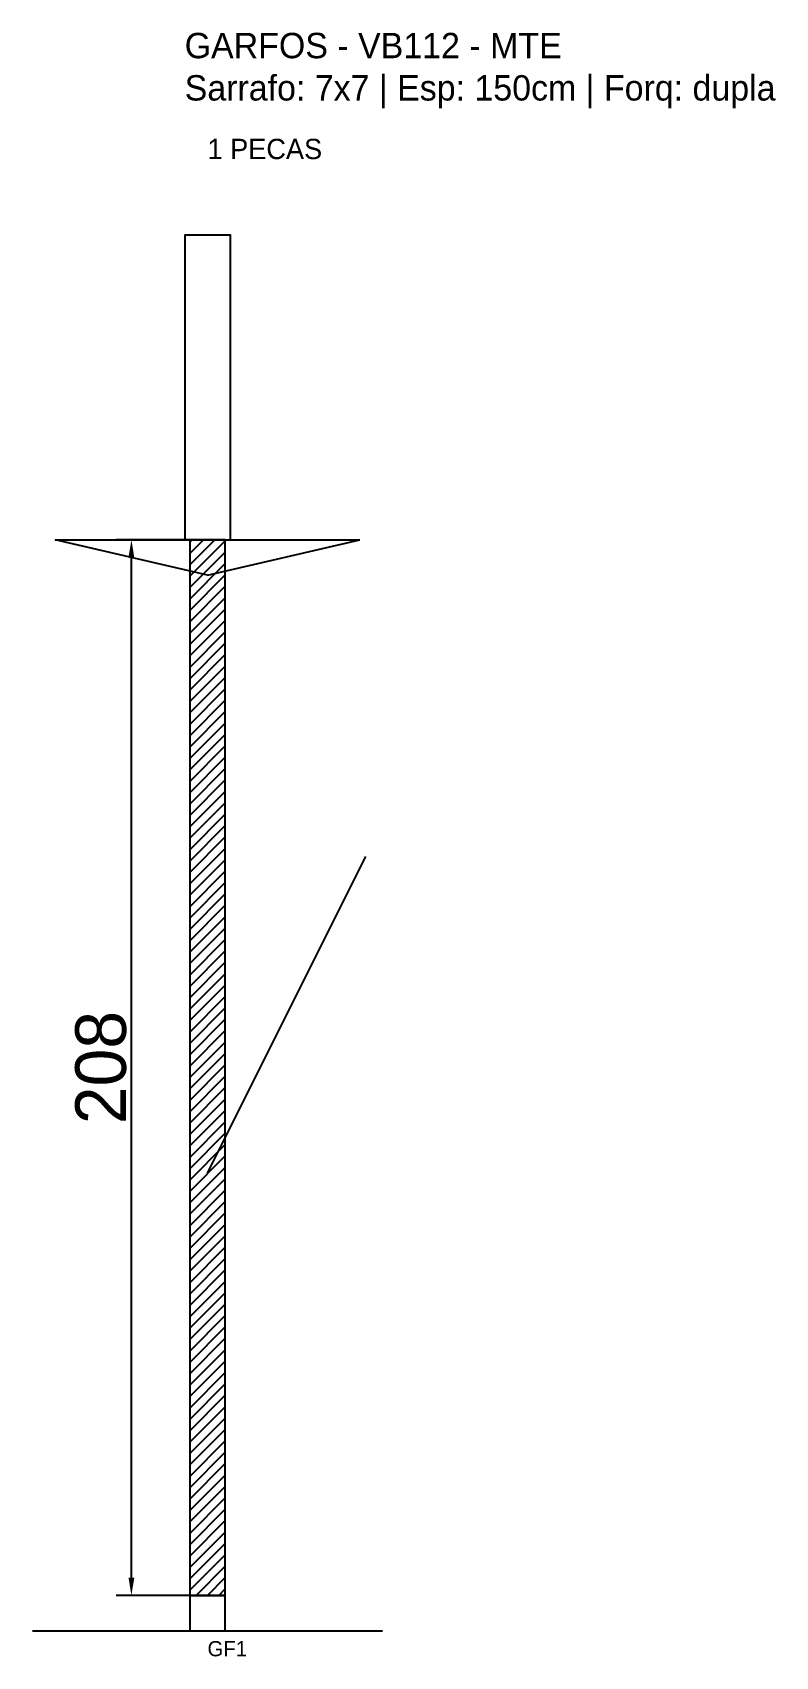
# Model space of a CAD drawing. Header units: metres. Extents: x -30 to 116, y -12 to 308.
import ezdxf

# ---------------------------------------------------------------- set-up
doc = ezdxf.new("R2010")
doc.units = ezdxf.units.M
for name, color, linetype in [('BARRA_ANCORAGEM', 1, 'Continuous'), ('COTA', 241, 'Continuous'), ('GARFOS OK', 3, 'Continuous'), ('NOME DA VIGA', 6, 'Continuous'), ('SARR_7x7', 40, 'Continuous'), ('VIGAS', 3, 'Continuous')]:
    doc.layers.add(name, color=color, linetype=linetype)
doc.dimstyles.new('EZ DXF', dxfattribs={"dimtxt": 10, "dimasz": 3.5, "dimexe": 3, "dimexo": 1.5, "dimgap": 1, "dimtad": 1, "dimdec": 1, "dimdsep": 46, "dimcen": 2.5, "dimazin": 3, "dimtfac": 1, "dimtmove": 0, "dimatfit": 3})

msp = doc.modelspace()

# ---------------------------------------------------------------- hatches: boundary and pattern name
at = {"layer": 'COTA'}
h = msp.add_hatch(dxfattribs=at)
h.set_pattern_fill('ANSI31', scale=0.5)
h.paths.add_polyline_path([(1, 0), (8, 0), (8, 208), (1, 208)])

# ---------------------------------------------------------------- linework, layer by layer
at = {"layer": 'BARRA_ANCORAGEM'}
msp.add_line((4.5, 83.2), (35.7, 145.6), dxfattribs=at)
at = {"layer": 'GARFOS OK'}
for p, q in [((4.5, 201), (-25.5, 208)), ((-25.5, 208), (34.5, 208)), ((4.5, 201), (34.5, 208))]:
    msp.add_line(p, q, dxfattribs=at)
at = {"layer": 'GARFOS OK', "linetype": 'CONTINUOUS'}
msp.add_line((-30, -7), (39, -7), dxfattribs=at)
at = {"layer": 'GARFOS OK'}
msp.add_lwpolyline([(1, 0), (8, 0), (8, 208), (1, 208), (1, 0)], dxfattribs=at)
at = {"layer": 'SARR_7x7'}
msp.add_lwpolyline([(1, -7), (8, -7), (8, 0), (1, 0), (1, -7)], dxfattribs=at)
at = {"layer": 'VIGAS'}
msp.add_lwpolyline([(0, 208), (9, 208), (9, 268), (0, 268), (0, 208)], dxfattribs=at)

# ---------------------------------------------------------------- texts
at = {"layer": 'NOME DA VIGA'}
for s, height, p in [('1 PECAS', 4, (4.5, 283)), ('GF1', 3, (4.5, -12))]:
    msp.add_text(s, height=height, dxfattribs=at).set_placement(p)
at = {"layer": 'NOME DA VIGA', "insert": (0, 293), "char_height": 5, "attachment_point": 7}
msp.add_mtext('GARFOS - VB112 - MTE\\PSarrafo: 7x7 | Esp: 150cm | Forq: dupla', dxfattribs=at)

# ---------------------------------------------------------------- dimensions: what is measured, and where the dimension line sits
at = {"layer": 'COTA'}
msp.add_linear_dim(base=(-10.5, 0), p1=(4.5, 0), p2=(4.5, 208), angle=90, dimstyle='EZ DXF', dxfattribs=at).render()

doc.saveas('drawing.dxf')
